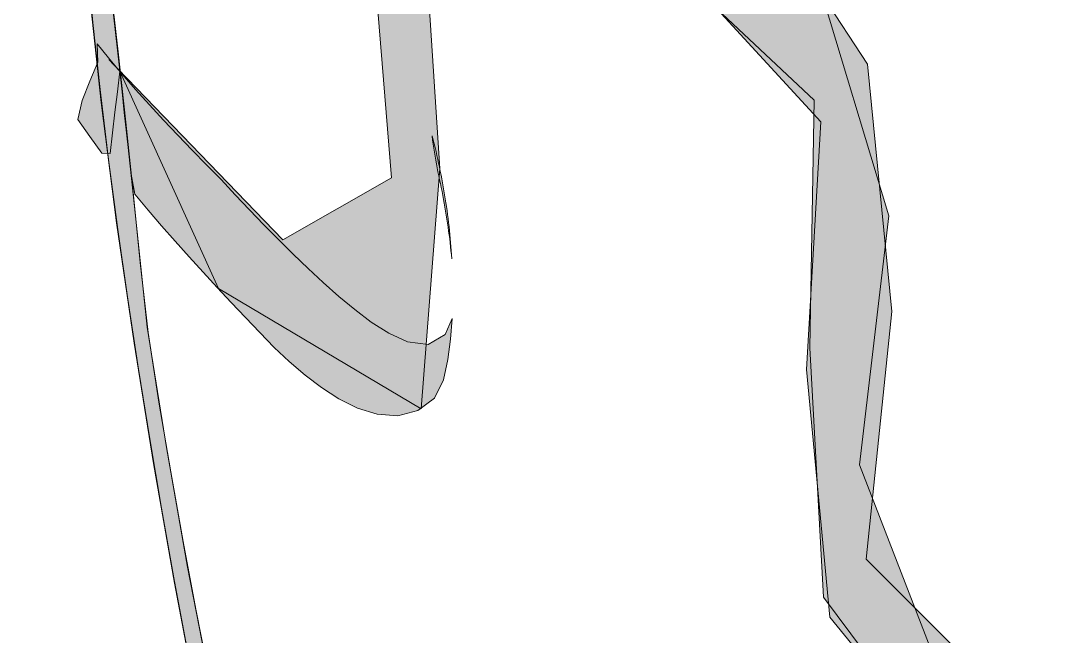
# Model space of a CAD drawing. Extents: x 0 to 1501, y 0 to 1747.
# Drawn here: x 83.999 to 88.17, y 1710.938 to 1713.382 of the extents above; entities that cross this region are included whole.
import ezdxf

# ---------------------------------------------------------------- set-up
doc = ezdxf.new("R2010")
doc.units = 0
doc.layers.get('0').update_dxf_attribs({"lineweight": 0})

msp = doc.modelspace()

# ---------------------------------------------------------------- hatches: boundary and pattern name
at = {"true_color": 0x555555}
h = msp.add_hatch(color=256, dxfattribs=at)
h.dxf.hatch_style = 1
h.paths.add_polyline_path([(84.3915, 1713.183), (84.7829, 1712.3185), (85.5887, 1711.8413), (85.6623, 1712.7954), (85.5995, 1713.7738), (86.5218, 1713.6943), (87.1761, 1712.9816), (87.1191, 1711.9968), (87.2125, 1711.0129), (87.8348, 1710.2484), (88.7016, 1709.7654), (89.6517, 1709.4721), (90.6414, 1709.3744), (91.5881, 1709.501), (92.2042, 1709.467), (93.1942, 1709.5739), (94.1841, 1709.6822), (95.1744, 1709.7867), (96.169, 1709.8137), (97.1156, 1709.5512), (97.4007, 1708.7826), (96.8531, 1708.0008), (97.2376, 1707.1145), (98.1248, 1706.6881), (99.1131, 1706.7145), (100.0872, 1706.9208), (101.0523, 1707.1658), (101.9329, 1707.6124), (102.1208, 1708.5049), (101.4563, 1709.2383), (101.3467, 1709.7733), (102.2772, 1710.1255), (103.2186, 1710.4497), (104.1789, 1710.7123), (105.152, 1710.9236), (106.1299, 1711.1112), (107.1167, 1711.2448), (108.1069, 1711.3492), (108.8598, 1711.545), (109.7907, 1711.4534), (110.7841, 1711.5216), (111.7715, 1711.649), (112.7484, 1711.8417), (113.7074, 1712.1056), (114.6175, 1712.5085), (115.4862, 1712.9944), (116.1639, 1713.6966), (116.0449, 1714.6368), (115.2571, 1715.231), (114.9364, 1715.9546), (115.6554, 1716.6348), (116.5549, 1717.0562), (117.5054, 1717.3518), (118.4842, 1717.5306), (119.2397, 1717.1226), (118.8625, 1716.207), (118.8823, 1715.3075), (119.8542, 1715.3093), (120.8103, 1715.5869), (121.7475, 1715.923), (122.6618, 1716.3173), (123.5651, 1716.7366), (124.4434, 1717.1817), (125.0795, 1717.505), (125.9306, 1718.0218), (126.7376, 1718.6043), (127.4955, 1719.2502), (128.2442, 1719.9068), (128.9895, 1720.5672), (129.8178, 1720.5578), (130.0673, 1719.5976), (130.2367, 1718.6174), (131.0114, 1718.2392), (131.7685, 1718.8492), (131.97, 1719.8115), (131.7958, 1720.7883), (131.3365, 1721.668), (131.8664, 1722.4459), (132.7189, 1722.8334), (132.9592, 1723.0264), (132.3315, 1723.1438), (131.4434, 1722.7365), (131.0758, 1721.8486), (131.4561, 1720.9409), (131.734, 1719.9933), (131.4379, 1719.0724), (130.5449, 1718.724), (130.3581, 1719.6753), (130.0911, 1720.6317), (129.431, 1721.3016), (128.5646, 1720.8463), (127.8076, 1720.1996), (127.0569, 1719.5454), (126.2757, 1718.928), (125.4532, 1718.3671), (124.6503, 1717.8109), (123.9868, 1717.5805), (123.0899, 1717.1477), (122.1859, 1716.7303), (121.2719, 1716.335), (120.3431, 1715.9762), (119.3958, 1715.6721), (119.4943, 1716.275), (119.7199, 1717.2375), (119.1431, 1717.9837), (118.1647, 1718.0562), (117.1918, 1717.8471), (116.2464, 1717.5352), (115.3517, 1717.1041), (114.611, 1716.4446), (114.2907, 1715.5337), (114.9237, 1714.809), (115.6827, 1714.2014), (115.1646, 1713.4523), (114.2849, 1712.9858), (113.3756, 1712.5825), (112.4183, 1712.3107), (111.435, 1712.1571), (110.4424, 1712.0768), (109.4491, 1712.0063), (108.593, 1711.8164), (107.6424, 1711.8665), (106.6527, 1711.757), (105.671, 1711.5905), (104.6948, 1711.3938), (103.7255, 1711.166), (102.7658, 1710.9004), (101.82, 1710.5893), (100.9035, 1710.2019), (100.6606, 1709.3817), (101.3667, 1708.6856), (101.4894, 1707.943), (100.5665, 1707.575), (99.5983, 1707.3439), (98.6134, 1707.2024), (97.6432, 1707.3503), (97.4944, 1708.1749), (98.0093, 1708.9641), (97.5128, 1709.7963), (96.647, 1710.2748), (95.6623, 1710.3699), (94.6688, 1710.3026), (93.6775, 1710.2087), (92.6879, 1710.0979), (91.849, 1709.7803), (90.9266, 1709.8942), (89.9342, 1709.9544), (88.9626, 1710.1695), (88.0467, 1710.553), (87.3564, 1711.2433), (87.4587, 1712.2273), (87.3613, 1713.2111), (86.8256, 1714.0307), (85.9225, 1714.4183), (85.3895, 1713.7499), (85.4709, 1712.7583), (85.039, 1712.5125), (84.348, 1713.2288), (84.3915, 1713.183)])
at = {"true_color": 0xededee}
h = msp.add_hatch(color=256, dxfattribs=at)
h.dxf.hatch_style = 1
h.paths.add_polyline_path([(132.6735, 1722.975), (132.8172, 1723.0106), (131.8551, 1722.7417), (131.1124, 1722.101), (131.3399, 1721.167), (131.7338, 1720.256), (131.6756, 1719.2666), (131.0197, 1718.5415), (130.2305, 1718.7859), (130.0605, 1719.7701), (129.7705, 1720.7213), (128.926, 1720.8536), (128.1528, 1720.2222), (127.4115, 1719.5523), (126.6354, 1718.9233), (125.8236, 1718.3411), (124.9819, 1717.8031), (124.1105, 1717.3145), (123.2131, 1716.8753), (122.2984, 1716.4735), (121.3707, 1716.1027), (120.4329, 1715.7581), (119.479, 1715.4623), (118.9163, 1715.877), (119.3546, 1716.7734), (119.1351, 1717.6696), (118.159, 1717.7654), (117.1831, 1717.554), (116.2331, 1717.2464), (115.353, 1716.7784), (114.6473, 1716.078), (114.786, 1715.2192), (115.6188, 1714.6691), (115.8935, 1713.793), (115.1531, 1713.1525), (114.2652, 1712.695), (113.3396, 1712.3199), (112.3781, 1712.0508), (111.3903, 1711.9028), (110.3954, 1711.811), (109.3983, 1711.7475), (108.4004, 1711.7025), (107.4063, 1711.6028), (106.4159, 1711.4712), (105.4301, 1711.3089), (104.4523, 1711.1037), (103.4855, 1710.852), (102.5347, 1710.5454), (101.5937, 1710.2095), (100.7824, 1709.7114), (101.4514, 1708.9948), (102.0165, 1708.2085), (101.3028, 1707.5802), (100.3566, 1707.2623), (99.3776, 1707.0653), (98.3831, 1706.9795), (97.4648, 1707.3107), (97.2028, 1708.2098), (97.8458, 1708.9422), (97.3343, 1709.7524), (96.4096, 1710.1034), (95.4126, 1710.1178), (94.4167, 1710.0372), (93.422, 1709.9428), (92.4288, 1709.8344), (91.4363, 1709.7194), (90.4383, 1709.7005), (89.4528, 1709.8556), (88.5059, 1710.1704), (87.6773, 1710.7204), (87.3295, 1711.6184), (87.4466, 1712.6079), (87.1644, 1713.5445), (86.3546, 1714.1049), (85.5904, 1713.7893), (86.4401, 1713.735), (87.1497, 1713.0677), (87.1321, 1712.0835), (87.1869, 1711.0923), (87.7765, 1710.3014), (88.6344, 1709.7973), (89.5836, 1709.49), (90.5751, 1709.3799), (91.5431, 1709.461), (92.1463, 1709.4637), (93.1396, 1709.5715), (94.1328, 1709.68), (95.1264, 1709.7855), (96.1242, 1709.819), (97.0813, 1709.5783), (97.4357, 1708.8079), (96.8578, 1708.0401), (97.2163, 1707.1403), (98.0988, 1706.6978), (99.0902, 1706.7138), (100.0677, 1706.9196), (101.0363, 1707.1649), (101.9239, 1707.6055), (102.1292, 1708.4977), (101.4666, 1709.2369), (101.3446, 1709.7755), (102.278, 1710.1292), (103.2226, 1710.4545), (104.1862, 1710.7177), (105.1626, 1710.9295), (106.1438, 1711.1174), (107.134, 1711.2507), (108.1277, 1711.3549), (108.8756, 1711.5355), (109.8169, 1711.4579), (110.8135, 1711.5278), (111.8039, 1711.6576), (112.7838, 1711.8524), (113.7445, 1712.122), (114.6559, 1712.5304), (115.5247, 1713.0227), (116.1813, 1713.7454), (116.0154, 1714.6809), (115.2121, 1715.2623), (114.9715, 1716.0049), (115.7082, 1716.6712), (116.6167, 1717.0819), (117.5724, 1717.3715), (118.5562, 1717.5414), (119.2331, 1717.0535), (118.833, 1716.1409), (118.9571, 1715.2765), (119.938, 1715.3333), (120.8956, 1715.6176), (121.8339, 1715.9604), (122.7496, 1716.36), (123.6553, 1716.7819), (124.4571, 1717.2858), (125.1718, 1717.5598), (126.0222, 1718.084), (126.8254, 1718.6773), (127.5839, 1719.3276), (128.3341, 1719.9875), (129.0869, 1720.6441), (129.8716, 1720.4497), (130.0889, 1719.4764), (130.2851, 1718.5), (131.1365, 1718.2925), (131.8306, 1718.9741), (131.9665, 1719.9531), (131.7497, 1720.9247), (131.3295, 1721.812), (132.0026, 1722.5161), (132.6735, 1722.975)])
at = {"true_color": 0x232323}
h = msp.add_hatch(color=256, dxfattribs=at)
h.dxf.hatch_style = 1
h.paths.add_polyline_path([(86.1795, 1706.28), (86.1589, 1706.4391), (86.4171, 1706.2928), (86.3301, 1706.7673), (86.19, 1707.2299), (86.0302, 1707.6861), (85.8595, 1708.1384), (85.6782, 1708.5865), (85.4749, 1709.025), (85.2446, 1709.1659), (85.115, 1709.3333), (84.9751, 1709.796), (84.8561, 1710.2645), (84.7533, 1710.7369), (84.661, 1711.2114), (84.5765, 1711.6874), (84.5001, 1712.1647), (84.4493, 1712.6454), (84.3983, 1713.1261), (84.3437, 1713.6064), (84.2857, 1714.0864), (84.239, 1714.5675), (84.2079, 1715.0499), (84.1911, 1715.533), (84.1929, 1716.0163), (84.1425, 1716.4892), (84.0109, 1716.2711), (84.0021, 1716.041), (84.087, 1715.7855), (84.1407, 1715.9398), (84.1501, 1715.4566), (84.1738, 1714.9737), (84.2019, 1714.4911), (84.2324, 1714.0087), (84.2673, 1713.5266), (84.3169, 1713.0589), (84.3783, 1712.5794), (84.4484, 1712.1011), (84.5254, 1711.6238), (84.6085, 1711.1476), (84.6988, 1710.6727), (84.8074, 1710.2017), (84.9329, 1709.7349), (85.0778, 1709.2737), (85.2474, 1708.8211), (85.4243, 1708.6937), (85.6129, 1708.4949), (85.8052, 1708.0516), (85.9563, 1707.5924), (86.0942, 1707.1291), (86.1914, 1706.6597), (85.8976, 1707.0103), (86.0271, 1706.5705), (86.2087, 1706.1225), (86.4, 1705.6785), (86.5972, 1705.2372), (86.8181, 1704.8077), (87.056, 1704.3868), (87.2939, 1703.966), (87.2238, 1704.1029), (87.0024, 1704.5326), (86.7877, 1704.9658), (86.5783, 1705.4015), (86.374, 1705.8396), (86.1795, 1706.28)])
h = msp.add_hatch(color=256, dxfattribs=at)
h.dxf.hatch_style = 1
h.paths.add_polyline_path([(83.999, 1716.393), (84.0451, 1716.1229), (84.1676, 1716.2028), (84.1954, 1716.0553), (84.1897, 1715.7749), (84.1929, 1715.4944), (84.2015, 1715.214), (84.2151, 1714.9338), (84.2334, 1714.6538), (84.2568, 1714.3743), (84.286, 1714.0953), (84.3199, 1713.8168), (84.3529, 1713.5382), (84.3845, 1713.2594), (84.415, 1712.9806), (84.4442, 1712.7016), (84.4724, 1712.4224), (84.5035, 1712.1437), (84.547, 1711.8666), (84.5936, 1711.5899), (84.6426, 1711.3137), (84.6942, 1711.0379), (84.7486, 1710.7627), (84.8064, 1710.4882), (84.8683, 1710.2146), (84.9359, 1709.9423), (85.0115, 1709.6722), (85.0931, 1709.4038), (85.1823, 1709.1378), (85.3256, 1708.9033), (85.4601, 1709.02), (85.4417, 1708.8147), (85.4253, 1708.5736), (85.2825, 1708.7419), (85.177, 1709.0018), (85.0821, 1709.2658), (84.9954, 1709.5325), (84.9157, 1709.8015), (84.8424, 1710.0723), (84.7748, 1710.3446), (84.7128, 1710.6182), (84.6577, 1710.8932), (84.6066, 1711.1691), (84.5577, 1711.4453), (84.5109, 1711.7219), (84.4661, 1711.9988), (84.4237, 1712.2761), (84.3838, 1712.5538), (84.3467, 1712.8319), (84.3131, 1713.1104), (84.2838, 1713.376), (84.2587, 1713.6554), (84.2396, 1713.9353), (84.2214, 1714.2152), (84.2039, 1714.4952), (84.1873, 1714.7753), (84.1717, 1715.0554), (84.1576, 1715.3356), (84.1463, 1715.6159), (84.1419, 1715.8963), (84.1166, 1716.0259), (84.0869, 1715.747), (84.0209, 1715.8644), (84.01, 1716.1127), (83.999, 1716.393)])
at = {"true_color": 0xffffff}
h = msp.add_hatch(color=256, dxfattribs=at)
h.dxf.hatch_style = 1
h.paths.add_polyline_path([(84.3915, 1713.183), (84.4004, 1713.1011), (84.4094, 1713.0192), (84.4183, 1712.9373), (84.4273, 1712.8555), (84.4362, 1712.7736), (84.4509, 1712.6941), (84.5039, 1712.631), (84.5576, 1712.5686), (84.6119, 1712.5066), (84.6667, 1712.4452), (84.722, 1712.3842), (84.7778, 1712.3236), (84.834, 1712.2633), (84.8906, 1712.2034), (84.9475, 1712.1439), (85.0051, 1712.085), (85.0649, 1712.0284), (85.1274, 1711.9747), (85.1929, 1711.9249), (85.2622, 1711.8804), (85.3359, 1711.8437), (85.4144, 1711.819), (85.4962, 1711.813), (85.5754, 1711.8339), (85.6409, 1711.883), (85.6774, 1711.9554), (85.6941, 1712.0361), (85.7051, 1712.1177), (85.7116, 1712.1998), (85.6845, 1712.1367), (85.6158, 1712.0959), (85.5349, 1712.1073), (85.4602, 1712.1416), (85.3906, 1712.1857), (85.3247, 1712.235), (85.2614, 1712.2877), (85.1998, 1712.3423), (85.1394, 1712.3984), (85.0802, 1712.4556), (85.0217, 1712.5137), (84.964, 1712.5724), (84.9069, 1712.6318), (84.8504, 1712.6917), (84.7941, 1712.7519), (84.7361, 1712.8104), (84.6786, 1712.8693), (84.6215, 1712.9287), (84.565, 1712.9886), (84.5092, 1713.0492), (84.4541, 1713.1104), (84.3998, 1713.1724), (84.3467, 1713.2354), (84.3009, 1713.2914), (84.3039, 1713.2191), (84.273, 1713.1427), (84.2421, 1713.0664), (84.2253, 1712.9913), (84.2719, 1712.9234), (84.3206, 1712.8569), (84.3528, 1712.8558), (84.3625, 1712.9376), (84.3722, 1713.0194), (84.3819, 1713.1012), (84.3915, 1713.183)])
h = msp.add_hatch(color=256, dxfattribs=at)
h.dxf.hatch_style = 1
h.paths.add_polyline_path([(85.6405, 1712.8945), (85.6367, 1712.91), (85.6325, 1712.9254), (85.6317, 1712.9241), (85.634, 1712.9083), (85.6364, 1712.8926), (85.6389, 1712.8768), (85.6414, 1712.8611), (85.6439, 1712.8453), (85.6465, 1712.8296), (85.649, 1712.8139), (85.6516, 1712.7982), (85.6551, 1712.7826), (85.6586, 1712.7671), (85.6619, 1712.7515), (85.6652, 1712.7359), (85.6683, 1712.7203), (85.6715, 1712.7046), (85.6745, 1712.689), (85.6774, 1712.6733), (85.6802, 1712.6576), (85.683, 1712.642), (85.6857, 1712.6262), (85.6883, 1712.6105), (85.6908, 1712.5948), (85.6932, 1712.579), (85.6956, 1712.5633), (85.6978, 1712.5475), (85.6999, 1712.5317), (85.7019, 1712.5159), (85.7038, 1712.5001), (85.7055, 1712.4842), (85.7071, 1712.4684), (85.7086, 1712.4525), (85.71, 1712.4366), (85.71, 1712.4383), (85.7091, 1712.4542), (85.708, 1712.4701), (85.7068, 1712.486), (85.7055, 1712.5019), (85.7041, 1712.5177), (85.7026, 1712.5336), (85.701, 1712.5494), (85.6993, 1712.5653), (85.6974, 1712.5811), (85.6955, 1712.5969), (85.6935, 1712.6127), (85.6914, 1712.6285), (85.6891, 1712.6443), (85.6868, 1712.6601), (85.6844, 1712.6758), (85.6818, 1712.6916), (85.6792, 1712.7073), (85.6765, 1712.723), (85.6736, 1712.7387), (85.6707, 1712.7543), (85.6677, 1712.77), (85.6646, 1712.7856), (85.6614, 1712.8012), (85.6581, 1712.8168), (85.6547, 1712.8324), (85.6513, 1712.8479), (85.6477, 1712.8635), (85.6441, 1712.879), (85.6405, 1712.8945)])

# ---------------------------------------------------------------- linework, layer by layer
at = {"true_color": 0x555555}
for points in [[(91.849, 1709.7803), (90.9266, 1709.8942), (89.9342, 1709.9544), (88.9626, 1710.1695), (88.0467, 1710.553), (87.3564, 1711.2433), (87.4587, 1712.2273), (87.3613, 1713.2111), (86.8256, 1714.0307), (85.9225, 1714.4183), (85.3895, 1713.7499), (85.4709, 1712.7583), (85.039, 1712.5125), (84.348, 1713.2288), (84.3915, 1713.183), (84.3915, 1713.183)], [(84.3915, 1713.183), (84.7829, 1712.3185), (85.5887, 1711.8413), (85.6623, 1712.7954), (85.5995, 1713.7738), (86.5218, 1713.6943), (87.1761, 1712.9816), (87.1191, 1711.9968), (87.2125, 1711.0129), (87.8348, 1710.2484), (88.7016, 1709.7654), (89.6517, 1709.4721), (90.6414, 1709.3744), (91.5881, 1709.501)]]:
    msp.add_lwpolyline(points, dxfattribs=at)
at = {"true_color": 0xededee}
msp.add_lwpolyline([(91.4363, 1709.7194), (90.4383, 1709.7005), (89.4528, 1709.8556), (88.5059, 1710.1704), (87.6773, 1710.7204), (87.3295, 1711.6184), (87.4466, 1712.6079), (87.1644, 1713.5445), (86.3546, 1714.1049), (85.5904, 1713.7893), (86.4401, 1713.735), (87.1497, 1713.0677), (87.1321, 1712.0835), (87.1869, 1711.0923), (87.7765, 1710.3014), (88.6344, 1709.7973), (89.5836, 1709.49), (90.5751, 1709.3799), (91.5431, 1709.461)], dxfattribs=at)
at = {"true_color": 0x232323}
for points in [[(84.6577, 1710.8932), (84.6066, 1711.1691), (84.5577, 1711.4453), (84.5109, 1711.7219), (84.4661, 1711.9988), (84.4237, 1712.2761), (84.3838, 1712.5538), (84.3467, 1712.8319), (84.3131, 1713.1104), (84.2838, 1713.376), (84.2587, 1713.6554)], [(85.8595, 1708.1384), (85.6782, 1708.5865), (85.4749, 1709.025), (85.2446, 1709.1659), (85.115, 1709.3333), (84.9751, 1709.796), (84.8561, 1710.2645), (84.7533, 1710.7369), (84.661, 1711.2114), (84.5765, 1711.6874), (84.5001, 1712.1647), (84.4493, 1712.6454), (84.3983, 1713.1261), (84.3437, 1713.6064)], [(84.2673, 1713.5266), (84.3169, 1713.0589), (84.3783, 1712.5794), (84.4484, 1712.1011), (84.5254, 1711.6238), (84.6085, 1711.1476), (84.6988, 1710.6727), (84.8074, 1710.2017), (84.9329, 1709.7349), (85.0778, 1709.2737), (85.2474, 1708.8211), (85.4243, 1708.6937), (85.6129, 1708.4949), (85.8052, 1708.0516)], [(84.3529, 1713.5382), (84.3845, 1713.2594), (84.415, 1712.9806), (84.4442, 1712.7016), (84.4724, 1712.4224), (84.5035, 1712.1437), (84.547, 1711.8666), (84.5936, 1711.5899), (84.6426, 1711.3137), (84.6942, 1711.0379), (84.7486, 1710.7627)]]:
    msp.add_lwpolyline(points, dxfattribs=at)
at = {"true_color": 0xffffff}
for points in [[(84.3915, 1713.183), (84.4004, 1713.1011), (84.4094, 1713.0192), (84.4183, 1712.9373), (84.4273, 1712.8555), (84.4362, 1712.7736), (84.4509, 1712.6941), (84.5039, 1712.631), (84.5576, 1712.5686), (84.6119, 1712.5066), (84.6667, 1712.4452), (84.722, 1712.3842), (84.7778, 1712.3236), (84.834, 1712.2633), (84.8906, 1712.2034), (84.9475, 1712.1439), (85.0051, 1712.085), (85.0649, 1712.0284), (85.1274, 1711.9747), (85.1929, 1711.9249), (85.2622, 1711.8804), (85.3359, 1711.8437), (85.4144, 1711.819), (85.4962, 1711.813), (85.5754, 1711.8339), (85.6409, 1711.883), (85.6774, 1711.9554), (85.6941, 1712.0361), (85.7051, 1712.1177), (85.7116, 1712.1998), (85.6845, 1712.1367), (85.6158, 1712.0959), (85.5349, 1712.1073), (85.4602, 1712.1416), (85.3906, 1712.1857), (85.3247, 1712.235), (85.2614, 1712.2877), (85.1998, 1712.3423), (85.1394, 1712.3984), (85.0802, 1712.4556), (85.0217, 1712.5137), (84.964, 1712.5724), (84.9069, 1712.6318), (84.8504, 1712.6917), (84.7941, 1712.7519), (84.7361, 1712.8104), (84.6786, 1712.8693), (84.6215, 1712.9287), (84.565, 1712.9886), (84.5092, 1713.0492), (84.4541, 1713.1104), (84.3998, 1713.1724), (84.3467, 1713.2354), (84.3009, 1713.2914), (84.3039, 1713.2191), (84.273, 1713.1427), (84.2421, 1713.0664), (84.2253, 1712.9913), (84.2719, 1712.9234), (84.3206, 1712.8569), (84.3528, 1712.8558), (84.3625, 1712.9376), (84.3722, 1713.0194), (84.3819, 1713.1012), (84.3915, 1713.183), (84.3915, 1713.183)], [(85.6405, 1712.8945), (85.6367, 1712.91), (85.6325, 1712.9254), (85.6317, 1712.9241), (85.634, 1712.9083), (85.6364, 1712.8926), (85.6389, 1712.8768), (85.6414, 1712.8611), (85.6439, 1712.8453), (85.6465, 1712.8296), (85.649, 1712.8139), (85.6516, 1712.7982), (85.6551, 1712.7826), (85.6586, 1712.7671), (85.6619, 1712.7515), (85.6652, 1712.7359), (85.6683, 1712.7203), (85.6715, 1712.7046), (85.6745, 1712.689), (85.6774, 1712.6733), (85.6802, 1712.6576), (85.683, 1712.642), (85.6857, 1712.6262), (85.6883, 1712.6105), (85.6908, 1712.5948), (85.6932, 1712.579), (85.6956, 1712.5633), (85.6978, 1712.5475), (85.6999, 1712.5317), (85.7019, 1712.5159), (85.7038, 1712.5001), (85.7055, 1712.4842), (85.7071, 1712.4684), (85.7086, 1712.4525), (85.71, 1712.4366), (85.71, 1712.4383), (85.7091, 1712.4542), (85.708, 1712.4701), (85.7068, 1712.486), (85.7055, 1712.5019), (85.7041, 1712.5177), (85.7026, 1712.5336), (85.701, 1712.5494), (85.6993, 1712.5653), (85.6974, 1712.5811), (85.6955, 1712.5969), (85.6935, 1712.6127), (85.6914, 1712.6285), (85.6891, 1712.6443), (85.6868, 1712.6601), (85.6844, 1712.6758), (85.6818, 1712.6916), (85.6792, 1712.7073), (85.6765, 1712.723), (85.6736, 1712.7387), (85.6707, 1712.7543), (85.6677, 1712.77), (85.6646, 1712.7856), (85.6614, 1712.8012), (85.6581, 1712.8168), (85.6547, 1712.8324), (85.6513, 1712.8479), (85.6477, 1712.8635), (85.6441, 1712.879), (85.6405, 1712.8945), (85.6405, 1712.8945)]]:
    msp.add_lwpolyline(points, dxfattribs=at)

doc.saveas('drawing.dxf')
